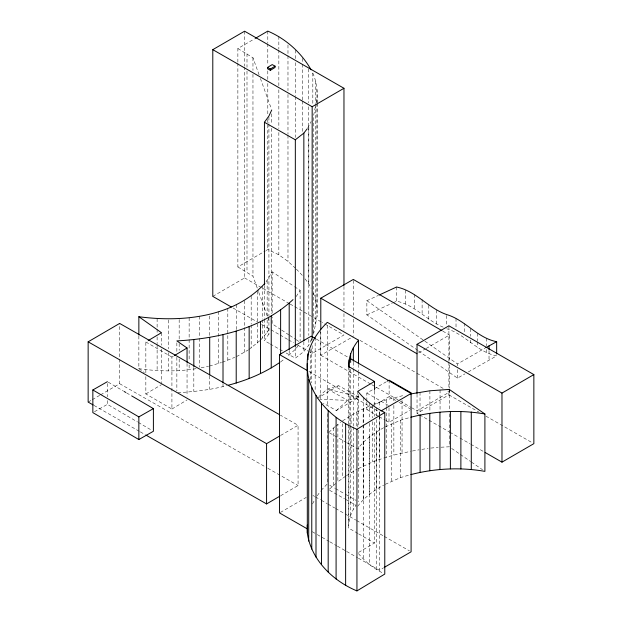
<?xml version="1.0" encoding="UTF-8"?>
<svg xmlns="http://www.w3.org/2000/svg" width="622" height="622" viewBox="0 0 622 622"><rect width="100%" height="100%" fill="white"/><g stroke="black" fill="none" stroke-linecap="round" stroke-linejoin="round"><path stroke-width="0.47" stroke-dasharray="3.11 2.33" d="M317.033 102.817C317.422 92.149 317.065 81.078 311.956 71.421M315.346 106.883L313.441 116.298L313.441 334.706L317.033 316.373L317.057 104.053M357.875 533.427L348.732 528.14L349.136 425.736M316.201 102.397L317.033 97.965M349.136 521.531L350.645 515.288L353.343 509.278L355.94 505.538M307.711 128.163L311.132 121.523M286.151 352.985L295.333 358.194L303.847 351.516L308.815 345.156L311.902 338.189M269.443 343.515L264.436 340.677L269.73 332.692M312.516 503.913L314.716 499.831M266.029 281.921L272.133 271.837L293.716 286.136M260.641 339.97L267.157 332.49L269.87 327.755M296.204 296.546L300.115 290.365L294.517 286.664M298.163 345.42L296.204 348.514L287.053 356.911M317.298 495.804L320.517 490.999M383.626 427.749C373.814 433.184 364.469 439.816 357.72 448.913L346.959 442.794M357.72 506.292C364.469 497.196 373.814 490.564 383.626 485.129M321.131 490.361L327.32 483.916L327.32 411.352M248.87 349.541L259.973 340.607M328.758 432.446L335.126 426.638M329.38 489.234L336.494 482.882M318.853 396.572L327.335 388.952L338.64 385.687L359.003 397.116L336.393 410.543L323.354 403.227M336.393 410.543L347.698 400.381L359.003 397.116L327.335 388.952L347.698 400.381L319.863 399.27M335.81 426.07L340.568 422.346M280.623 361.911L284.192 359.135M345.684 476.172L337.863 481.755L337.863 424.383M236.5 356.624L248.1 350.046M342.598 420.822L356.795 411.982L370.121 405.699M346.454 475.667L356.795 469.361M145.843 376.621L145.843 393.944L171.921 409.035L171.921 357.067L173.515 356.111M171.921 409.035L187.051 399.946M145.843 372.772L145.843 341.983L147.484 341.004M145.843 393.944L161.44 384.676M316.831 398.64L338.64 385.687M358.653 552.383L374.491 543.029L374.491 420.153M88.145 402.092L91.465 400.156M92.297 399.674L99.753 395.312M100.585 394.83L119.649 383.696L119.649 323.424M280.662 435.431L298.07 425.269L280.398 415.177M280.662 495.703L298.07 485.533L298.07 425.269M237.868 62.13L237.868 48.539L254.499 38.852M237.868 63.102L237.868 266.947L265.306 250.969M266.138 250.479L267.802 249.515L278.843 254.795L287.978 261.434L295.038 267.818M280.367 512.442L306.242 497.413M358.396 558.198L379.366 570.234L383.541 567.808M212.794 296.375L244.594 277.917L244.594 67.137M308.8 351.516L312.166 353.444L343.966 334.986L322.072 322.414M418.715 414.338L417.035 413.373L448.905 394.869L448.905 389.115M320.796 332.039L320.796 355.255L353.296 336.502M418.66 352.791L425.324 348.942M426.156 348.46L449.488 334.994L449.488 361.11M366.84 400.817L366.84 393.05L373.441 389.232M374.265 388.75L386.651 381.589M378.332 416.18L366.84 409.548L371.793 406.687M372.617 406.213L389.123 396.665L389.123 382.102M385.726 420.441L389.007 422.33L409.641 410.396M449.488 389.162L449.488 392.062L416.997 410.815L411.974 407.915M457.497 365.837L457.497 363.948L484.872 348.227M418.536 350.956L457.497 378.137L464.961 373.853M468.28 371.948L496.659 355.877C477.121 352.091 465.38 334.271 446.744 328.774M94.466 411.702L107.396 404.339L137.509 421.957M385.243 426.933L400.646 420.184L409.929 417.455M385.243 484.313L400.646 477.556L409.929 474.827M358.389 468.584L372.733 461.882L382.989 458.305M417.743 350.396L366.863 314.895L366.863 300.698L378.23 295.466M366.863 314.895L392.218 303.209M393.088 302.805L396.587 301.196C414.983 304.842 426.575 320.594 443.4 327.25M222.365 362.229L234.758 357.362M373.597 404.199L386.324 399.806L404.868 395.133M209.466 366.063L221.455 362.548M383.821 458.025L393.858 455.079L410.504 451.354M177.799 392.793C194.173 391.603 210.64 390.01 226.532 385.694M201.124 367.757L208.541 366.249M412.402 451.012L419.065 449.823M138.861 335.973L138.861 368.69C157.949 371.342 177.472 371.917 196.513 368.574M421.817 449.379L428.099 448.431M430.821 448.073L438.207 447.42M440.982 447.21L449.271 446.798L449.271 411.414M358.443 553.572C365.153 561.72 373.581 568.508 383.074 573.15M237.868 48.539L252.96 57.768L259.117 74.865M237.868 266.947L252.96 276.184L258.464 291.477M270.282 343.989L282.808 351.096M329.582 432.912L346.135 442.328M329.582 490.291L344.479 498.758M345.303 499.233L356.064 505.352M119.649 383.696L266.931 467.76M267.771 468.242L298.07 485.533M94.039 405.458L139.483 431.396M140.331 431.878L145.377 434.755M329.784 485.331L334.714 488.153M335.538 488.62L344.572 493.798M345.397 494.265L356.072 500.383M448.905 394.869L479.181 412.262M485.914 416.126L532.168 442.693M244.594 277.917L262.282 288.072M263.122 288.554L289.23 303.552M290.07 304.034L312.812 317.096M313.651 317.578L321.232 321.932M316.287 339.052L348.172 357.355M419.555 414.82L448.991 431.722M449.83 432.204L459.083 437.523M459.922 438.005L470.014 443.797M470.862 444.287L483.473 451.525M233.001 307.983L257.422 322.009M261.637 324.427L279.325 334.582M280.164 335.064L287.745 339.418M288.585 339.907L293.638 342.808M297.852 345.226L307.952 351.026M308.893 371.443L379.366 411.896L379.366 414.804M312.936 495.47L314.608 496.434M315.447 496.916L320.486 499.8M321.325 500.282L327.195 503.657M328.035 504.139L334.745 507.987M335.585 508.469L355.722 520.031M356.562 520.513L383.409 535.923M384.248 536.405L409.416 550.851M312.252 531.709L316.442 534.119M317.282 534.601L329.03 541.342M329.87 541.824L336.58 545.673M337.419 546.155L345.809 550.975M346.648 551.457L357.557 557.716M442.794 331.129L449.488 334.994M359.982 340.366L416.032 372.733M416.864 373.216L443.634 388.68M447.817 391.098L449.488 392.062M320.796 355.255L370.984 384.24M371.824 384.723L399.425 400.669M400.265 401.151L411.134 407.433M389.123 396.665L395.693 400.451M398.982 402.341L411.297 409.447M366.84 393.05L389.007 405.824M379.156 416.654L384.901 419.967M145.843 341.983L171.921 357.067M358.707 533.909L374.491 543.029M108.236 382.172L123.288 390.981M126.631 392.941L130.814 395.39M138.341 422.447L151.721 430.284M280.926 329.621L272.133 323.798L272.133 317.065M281.727 330.158L288.919 334.916M289.72 335.445L295.318 339.153M296.119 339.682L300.115 342.333M451.65 448.439L459.565 453.897M460.358 454.441L470.652 461.54M471.445 462.084L482.524 469.727M366.863 300.698L424.103 340.646M424.896 341.198L457.497 363.948M138.861 368.69L144.312 372.547M296.383 269.132L302.751 275.826M305.06 278.866L308.52 283.422L311.101 288.227M260.408 78.458L271.425 109.044M258.791 292.379L269.808 322.958M313.441 293.242L315.611 299.555L317.057 307.906M489.024 350.575L489.024 360.037M486.692 338.197L486.692 345.762M486.692 349.548L486.692 352.386M477.276 333.229L477.276 340.802M477.276 341.75L477.276 347.426M470.559 328.688L470.559 336.261M470.559 340.047L470.559 342.885M464.354 323.183L464.354 332.646M457.497 369.623L457.497 378.137M456.019 318.34L456.019 327.802M449.488 364.982L449.488 388.19M449.271 389.419L449.271 410.458M448.905 325.804L448.905 361.296M448.905 362.261L448.905 388.159M446.744 315.525L446.744 324.987M440.057 389.885L440.057 410.924M436.714 310.013L436.714 324.21M429.895 390.779L429.895 411.818M428.791 305.278L428.791 319.467M422.113 299.493L422.113 313.682M420.021 392.272L420.021 413.311M417.035 394.185L417.035 413.373M414.446 294.385L414.446 308.574M405.575 290.194L405.575 304.383M402.053 400.49L402.053 453.08M400.646 420.184L400.646 477.556M396.587 287.006L396.587 301.196M393.858 397.699L393.858 401.524M393.858 405.35L393.858 455.079M391.72 423.675L391.72 481.055M389.007 407.768L389.007 422.33M386.324 399.806L386.324 406.5M386.324 407.457L386.324 457.186M379.645 402.053L379.645 407.783M379.645 411.608L379.645 459.425M379.366 415.776L379.366 570.234M376.481 431.995L376.481 489.366M376.271 407.9L376.271 415.636M376.271 419.508L376.271 569.48M374.491 391.121L374.491 404.665M374.491 408.537L374.491 416.281M372.733 405.466L372.733 417.898M372.733 421.724L372.733 461.882M369.74 436.683L369.74 494.062M369.608 403.002L369.608 419.446M369.608 423.318L369.608 564.582M366.84 401.781L366.84 409.548M363.66 441.993L363.66 499.373M363.38 397.582L363.38 423.706M363.38 424.671L363.38 559.162M363.17 408.887L363.17 424.181M363.17 425.137L363.17 466.259M358.536 364.399L358.536 371.171M358.536 372.135L358.536 388.587M358.536 394.387L358.536 426.319M358.536 430.191L358.536 501.791M357.821 391.292L357.821 427.089M356.795 411.982L356.795 427.283M353.343 362.206L353.343 368.014M353.343 368.978L353.343 426.07M353.343 427.034L353.343 509.278M353.296 280.405L353.296 315.222M353.296 319.094L353.296 335.53M351.088 415.255L351.088 424.818M351.088 428.644L351.088 472.627M350.645 369.188L350.645 424.336M350.645 425.308L350.645 515.288M349.136 368.652L349.136 424.772M348.732 366.56L348.732 423.644M348.732 424.608L348.732 528.14M343.966 286.423L343.966 309.733M343.966 313.62L343.966 330.134M342.598 423.691L342.598 478.201M333.765 427.765L333.765 485.137M327.32 325.236L327.32 406.516M320.517 330.383L320.517 400.047M317.057 89.49L317.057 103.081M317.033 103.788L317.033 316.373M315.611 81.148L315.611 103.47M315.611 104.442L315.541 324.35M315.152 337.427L315.152 391.611M312.819 73.023L312.819 105.056M312.166 337.909L312.166 339.845M312.166 345.676L312.166 353.444M311.257 338.111L311.257 341.019M311.257 348.794L311.257 382.794M310.751 349.463L310.751 380.431M308.815 126.748L308.815 335.452M308.815 339.332L308.815 345.156M308.52 68.886L308.52 102.863M308.52 106.751L308.52 283.422M303.847 341.812L303.847 351.516M302.751 58.39L302.751 63.242M302.751 64.214L302.751 100.126M302.751 101.098L302.751 132.159M300.115 290.365L300.115 341.369M295.745 50.048L295.745 58.787M295.745 62.666L295.745 95.671M295.745 96.643L295.745 137.415M295.333 347.519L295.333 358.194M289.191 350.427L289.191 355.24M287.978 44.963L287.978 54.666M287.978 55.638L287.978 90.587M287.978 94.466L287.978 134.266M287.978 135.238L287.978 261.434M278.843 36.379L278.843 48.998M278.843 49.97L278.843 85.883M278.843 89.77L278.843 128.599M278.843 132.478L278.843 254.795M272.133 271.837L272.133 313.216M271.752 113.826L271.752 124.509M271.752 128.389L271.752 313.799M268.922 116.983L268.922 122.814M268.922 123.778L268.922 315.984M268.922 316.956L268.922 334.426M267.802 31.1L267.802 42.747M267.802 43.719L267.802 65.077M267.802 70.9L267.802 79.639M267.802 83.519L267.802 115.552M267.802 119.44L267.802 249.515M267.157 280.53L267.157 316.132M267.157 319.98L267.157 332.49M264.436 285.342L264.436 318.347M264.436 319.319L264.436 340.677M262.639 286.104L262.639 318.822M262.639 319.786L262.639 338.073M257.306 291.182L257.306 343.142M252.96 57.768L252.96 70.387M252.96 74.275L252.96 276.184M251.179 296.064L251.179 323.969M251.179 324.933L251.179 348.025M246.996 53.671L246.996 67.262M246.996 71.149L246.996 272.086M244.594 31.201L244.594 66.165M244.252 300.613L244.252 326.589M244.252 327.553L244.252 352.573M236.5 304.656L236.5 329.676M227.808 308.356L227.808 360.325M223.01 383.766L223.01 386.659M218.734 311.536L218.734 363.497M209.707 375.913L209.707 389.388M209.466 316.023L209.466 336.23M199.273 316.17L199.273 337.342M199.273 338.306L199.273 367.174M193.823 367.423L193.823 391.479M189.142 317.788L189.142 361.087M189.142 364.943L189.142 369.748M187.051 363.38L187.051 396.097M179.167 319.545L179.167 339.752M179.167 343.601L179.167 350.341M179.167 359.003L179.167 370.549M176.858 342.831L176.858 352.456M176.858 357.269L176.858 390.95M168.414 319.965L168.414 348.833M168.414 352.682L168.414 370.969M161.44 332.708L161.44 345.218M161.44 349.066L161.44 382.748M157.117 318.651L157.117 328.276M157.117 329.24L157.117 333.089M157.117 336.937L157.117 343.671M157.117 344.635L157.117 370.619M107.396 383.572L107.396 396.782M107.396 400.56L107.396 404.339"/><path stroke-width="0.93" d="M374.491 381.449L357.821 391.292C365.075 400.265 374.366 407.519 384.777 412.479L384.777 574.067L356.942 590.9C332.894 580.987 310.977 559.66 307.315 533.015L307.245 363.489C306.941 347.542 316.303 333.112 327.32 322.336L358.536 340.203C352.394 347.597 348.421 356.841 348.732 366.56L374.491 381.449L374.491 390.157M271.752 109.946L268.922 116.019L264.436 122.262L264.436 284.371M295.333 346.547L295.333 139.787L303.847 133.108L307.159 128.863M264.894 283.321C233.732 317.352 182.223 322.515 138.861 316.722L138.861 335.009M187.051 362.416L187.051 347.986L176.858 340.91C218.135 338.593 261.979 328.603 293.016 299.61M228.29 385.212C246.537 380.454 264.249 373.107 279.838 362.416M267.507 67.448L272.226 64.595L275.064 66.157L275.064 67.456L270.352 70.317L267.507 68.754L267.507 67.448L270.352 69.011L275.064 66.157M307.245 363.489C305.97 393.493 330.85 418.528 356.942 429.312L384.777 412.479M174.308 355.636L187.051 347.986M148.308 340.522L161.44 332.708L138.861 316.722M93.199 404.976L88.145 402.092L88.145 341.828L119.649 323.424L279.558 414.695M146.217 435.237L266.574 503.929L266.574 443.665L279.83 435.921M266.574 503.929L279.83 496.185M255.331 38.362L267.802 31.1C285.848 38.727 301.46 52.784 311.101 69.819M307.214 528.824L279.527 512.932L279.527 354.587L311.257 336.168L315.447 338.57M381.037 410.924L411.095 393.469L350.684 358.801M384.38 567.326L411.095 551.807L411.095 393.469M231.322 307.011L212.794 296.375L212.794 49.659L244.594 31.201L343.966 88.277L343.966 285.451M312.166 337.909L312.166 106.735L343.966 88.277M416.997 393.407L417.035 344.308L448.905 325.804L533.855 374.592L533.855 443.657L501.977 462.154L485.16 452.497M501.977 462.154L501.977 393.088L533.855 374.592M320.796 329.139L320.796 298.187L353.296 279.433L441.962 330.647M387.475 381.115L389.123 380.159L411.297 392.941M485.704 347.752L496.659 341.688L496.659 353.988M131.654 395.88L153.393 408.607L153.393 431.264L138.846 439.544L92.849 412.619L92.849 389.963L107.396 381.683M92.849 389.963L138.846 416.888L153.393 408.607M379.101 295.061L396.587 287.006C416.157 291.042 428.294 308.287 446.744 314.584C465.38 320.081 477.121 337.901 496.659 341.688M410.854 417.23C434.926 410.979 460.381 409.711 484.903 413.988L484.903 471.367C460.381 467.083 434.926 468.358 410.854 474.602M410.504 393.975L429.895 390.779L449.271 389.419L484.903 413.988M264.436 122.262L295.333 139.787M88.145 341.828L266.574 443.665M212.794 49.659L312.166 106.735M417.035 344.308L501.977 393.088M279.527 354.587L307.214 370.479M320.796 298.187L416.997 353.747M124.128 391.471L125.8 392.451M307.245 525.069L307.315 533.015M489.024 345.848L489.024 349.634M471.282 412.036L471.282 469.416M460.879 411.577L460.879 468.957M450.382 411.5L450.382 468.871M439.941 412.192L439.941 469.571M429.786 413.35L429.786 470.73M420.091 414.991L420.091 472.37M358.536 340.203L358.536 363.427M356.942 429.312L356.942 590.9M353.343 347.69L353.343 361.242M350.645 353.708L350.645 362.416M349.136 359.944L349.136 367.688M345.63 424.033L345.63 585.613M336.09 417.479L336.09 579.066M328.183 410.403L328.183 571.983M321.52 403.048L321.52 564.636M315.999 395.545L315.999 557.133M311.77 387.529L311.77 549.109M308.714 379.529L308.714 541.117M307.96 353.84L307.96 359.648M303.847 133.108L303.847 340.84M289.191 303.279L289.191 349.463M280.623 309.95L280.623 354.213M271.239 315.999L271.239 367.96M270.352 69.011L270.352 70.317M260.525 321.628L260.525 373.597M249.158 326.566L249.158 378.526M236.212 331.083L236.212 383.051M223.01 334.69L223.01 382.81M209.707 337.419L209.707 374.949M193.823 339.519L193.823 366.459M138.846 416.888L138.846 439.544"/></g></svg>
